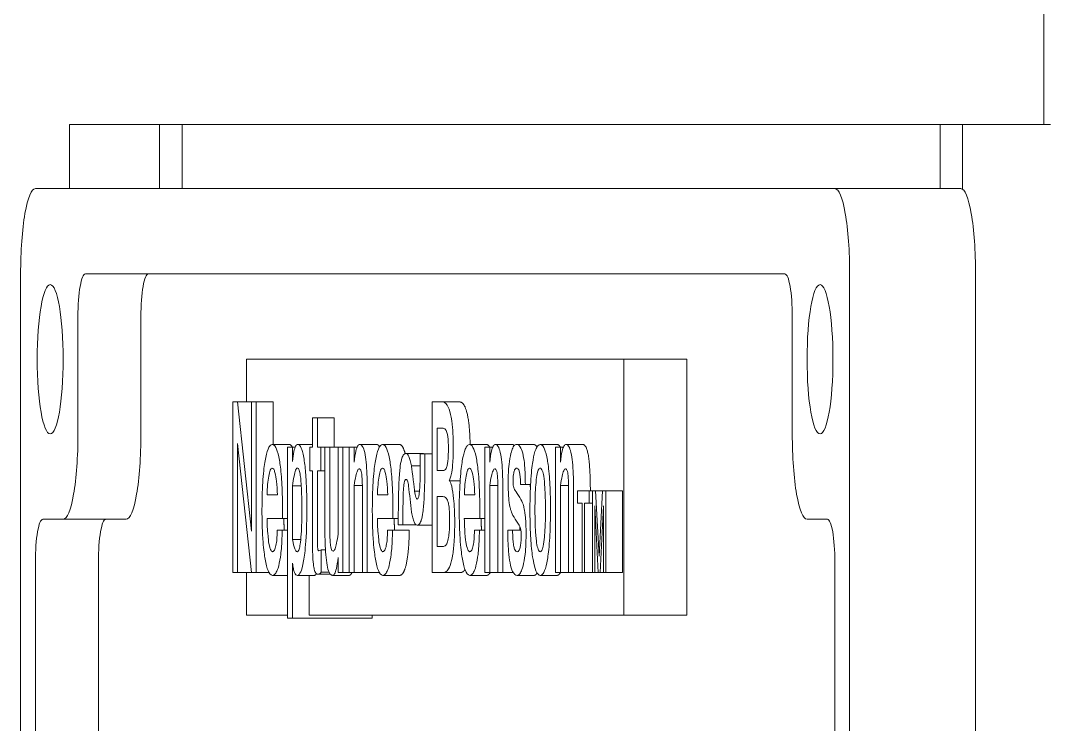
# Model space of a CAD drawing. Header units: inches. Extents: x 14 to 368, y 5 to 236.
# Drawn here: x 173.768 to 176.788, y 104.563 to 106.625 of the extents above; entities that cross this region are included whole.
import ezdxf

# ---------------------------------------------------------------- set-up
doc = ezdxf.new("R2010")
doc.units = ezdxf.units.IN
doc.header["$LTSCALE"] = 11
doc.header["$MEASUREMENT"] = 0
doc.layers.add('Visible (ANSI)', color=7, linetype='Continuous', lineweight=50)

msp = doc.modelspace()

# ---------------------------------------------------------------- linework, layer by layer
at = {"layer": 'Visible (ANSI)', "linetype": 'Continuous', "lineweight": 18}
for p, q in [((176.768587, 106.32051), (176.768587, 108.32051)), ((173.911223, 106.32051), (173.917869, 106.32051)), ((173.911223, 106.32051), (173.911223, 106.13301)), ((174.175451, 106.32051), (173.917869, 106.32051)), ((174.175451, 106.13301), (174.175451, 106.32051)), ((174.175451, 106.32051), (174.241437, 106.32051)), ((174.241437, 106.32051), (174.241437, 106.13301)), ((176.464134, 106.32051), (174.241437, 106.32051)), ((176.464134, 106.13301), (176.464134, 106.32051)), ((176.464134, 106.32051), (176.53012, 106.32051)), ((176.53012, 106.32051), (176.53012, 106.131186)), ((176.787702, 106.32051), (176.53012, 106.32051)), ((173.811332, 106.13301), (176.155583, 106.13301)), ((176.524886, 106.13301), (176.155583, 106.13301)), ((173.76792, 103.445475), (173.76792, 105.88301)), ((173.957848, 105.882975), (176.009067, 105.882975)), ((176.198995, 105.88301), (176.198995, 98.38301)), ((176.568298, 105.88301), (176.568298, 98.38301)), ((173.936142, 105.41426), (173.936142, 105.757975)), ((174.120794, 105.757975), (174.120794, 105.41426)), ((176.030773, 105.757975), (176.030773, 105.41426)), ((174.429954, 105.632975), (175.536961, 105.632975)), ((174.429954, 105.507975), (174.429954, 105.632975)), ((175.536961, 105.632975), (175.536961, 104.882975)), ((175.721613, 105.632975), (175.536961, 105.632975)), ((175.721613, 105.632975), (175.721613, 104.882975)), ((174.390029, 105.507975), (174.390029, 105.007975)), ((174.404089, 105.507975), (174.390029, 105.507975)), ((174.444953, 105.507975), (174.404089, 105.507975)), ((174.444953, 105.128927), (174.404089, 105.507975)), ((174.459101, 105.507975), (174.444953, 105.507975)), ((174.444953, 105.507975), (174.444953, 105.128927)), ((174.508342, 105.507975), (174.459101, 105.507975)), ((174.459101, 105.007975), (174.459101, 105.507975)), ((174.508342, 105.507975), (174.508342, 105.383481)), ((174.975001, 105.507975), (174.975001, 105.007975)), ((175.006373, 105.507975), (174.975001, 105.507975)), ((175.055614, 105.507975), (175.006373, 105.507975)), ((174.638173, 105.461923), (174.623761, 105.461923)), ((174.623761, 105.461923), (174.623761, 105.375384)), ((174.638173, 105.375384), (174.638173, 105.461923)), ((174.687414, 105.461923), (174.638173, 105.461923)), ((174.687414, 105.461923), (174.687414, 105.375384)), ((174.989676, 105.431052), (175.005319, 105.431052)), ((174.989676, 105.307064), (174.989676, 105.431052)), ((174.404089, 105.386518), (174.444953, 105.007975)), ((174.404089, 105.007975), (174.404089, 105.386518)), ((174.555144, 105.383481), (174.505903, 105.383481)), ((174.565272, 105.375384), (174.550948, 105.375384)), ((174.550948, 105.375384), (174.550948, 104.874372)), ((174.565272, 105.33338), (174.565272, 105.375384)), ((174.572968, 105.375384), (174.565272, 105.375384)), ((174.623761, 105.383481), (174.58065, 105.383481)), ((174.623761, 105.375384), (174.61638, 105.375384)), ((174.61638, 105.375384), (174.61638, 105.306558)), ((174.648016, 105.375384), (174.638173, 105.375384)), ((174.648016, 105.306558), (174.648016, 105.375384)), ((174.660281, 105.375384), (174.648016, 105.375384)), ((174.674781, 105.375384), (174.660281, 105.375384)), ((174.660281, 105.375384), (174.660281, 105.138542)), ((174.674781, 105.141072), (174.674781, 105.375384)), ((174.698772, 105.375384), (174.674781, 105.375384)), ((174.713096, 105.375384), (174.698772, 105.375384)), ((174.698772, 105.375384), (174.698772, 105.120323)), ((174.713096, 105.007975), (174.713096, 105.375384)), ((174.731865, 105.375384), (174.713096, 105.375384)), ((174.746189, 105.375384), (174.731865, 105.375384)), ((174.731865, 105.375384), (174.731865, 105.007975)), ((174.746189, 105.331356), (174.746189, 105.375384)), ((174.754685, 105.375384), (174.746189, 105.375384)), ((174.811599, 105.383481), (174.762359, 105.383481)), ((174.878701, 105.383481), (174.829461, 105.383481)), ((175.133612, 105.383481), (175.084372, 105.383481)), ((175.14374, 105.375384), (175.129416, 105.375384)), ((175.129416, 105.375384), (175.129416, 105.007975)), ((175.14374, 105.331356), (175.14374, 105.375384)), ((175.152236, 105.375384), (175.14374, 105.375384)), ((175.20915, 105.383481), (175.15991, 105.383481)), ((175.271331, 105.383481), (175.222091, 105.383481)), ((175.340893, 105.383481), (175.291653, 105.383481)), ((175.351022, 105.375384), (175.336697, 105.375384)), ((175.336697, 105.375384), (175.336697, 105.007975)), ((175.359517, 105.375384), (175.351022, 105.375384)), ((175.351022, 105.331356), (175.351022, 105.375384)), ((175.416432, 105.383481), (175.367191, 105.383481)), ((174.947121, 105.357165), (174.897881, 105.357165)), ((174.953244, 105.356153), (174.940062, 105.356153)), ((174.975001, 105.356153), (174.953244, 105.356153)), ((174.953244, 105.326295), (174.953244, 105.356153)), ((174.61638, 105.306558), (174.623761, 105.306558)), ((174.623761, 105.306558), (174.623761, 105.119311)), ((174.638173, 105.116781), (174.638173, 105.306558)), ((174.638173, 105.306558), (174.648016, 105.306558)), ((174.660281, 105.306558), (174.648016, 105.306558)), ((174.939755, 105.320728), (174.913787, 105.320728)), ((175.006285, 105.307064), (174.989676, 105.307064)), ((175.056738, 105.27672), (175.025063, 105.27672)), ((174.565272, 105.104635), (174.565272, 105.262024)), ((174.591043, 105.262024), (174.565272, 105.262024)), ((174.746189, 105.007975), (174.746189, 105.263542)), ((174.769991, 105.263542), (174.746189, 105.263542)), ((174.77018, 105.242287), (174.77018, 105.007975)), ((174.784592, 105.007975), (174.784592, 105.244817)), ((174.937687, 105.246335), (174.923102, 105.246335)), ((175.14374, 105.007975), (175.14374, 105.263542)), ((175.167542, 105.263542), (175.14374, 105.263542)), ((175.167731, 105.242287), (175.167731, 105.007975)), ((175.182143, 105.007975), (175.182143, 105.244817)), ((175.233866, 105.266072), (175.248015, 105.266072)), ((175.263314, 105.266072), (175.248015, 105.266072)), ((175.374823, 105.263542), (175.351022, 105.263542)), ((175.351022, 105.007975), (175.351022, 105.263542)), ((175.375012, 105.242287), (175.375012, 105.007975)), ((175.389424, 105.007975), (175.389424, 105.244817)), ((175.434782, 105.247975), (175.401331, 105.247975)), ((175.401331, 105.247975), (175.401331, 105.211052)), ((175.444611, 105.247975), (175.434782, 105.247975)), ((175.434782, 105.211052), (175.434782, 105.247975)), ((175.45406, 105.247975), (175.444611, 105.247975)), ((175.444611, 105.247975), (175.444611, 105.007975)), ((175.47456, 105.247975), (175.45406, 105.247975)), ((175.464226, 105.056072), (175.45406, 105.247975)), ((175.47456, 105.247975), (175.464226, 105.056072)), ((175.483967, 105.247975), (175.47456, 105.247975)), ((175.533207, 105.247975), (175.483967, 105.247975)), ((175.483967, 105.007975), (175.483967, 105.247975)), ((175.533207, 105.247975), (175.533207, 105.007975)), ((174.521106, 105.235708), (174.4907, 105.235708)), ((174.844664, 105.235708), (174.814258, 105.235708)), ((174.989676, 105.230647), (175.006373, 105.230647)), ((174.989676, 105.084898), (174.989676, 105.230647)), ((175.099575, 105.235708), (175.069169, 105.235708)), ((175.401331, 105.211052), (175.414492, 105.211052)), ((175.414492, 105.211052), (175.414492, 105.007975)), ((175.421537, 105.211052), (175.434782, 105.211052)), ((175.421537, 105.007975), (175.421537, 105.211052)), ((175.444611, 105.211052), (175.434782, 105.211052)), ((174.536046, 105.166376), (174.536046, 105.191174)), ((174.859603, 105.166376), (174.859603, 105.191174)), ((175.114514, 105.166376), (175.114514, 105.191174)), ((175.45136, 105.203765), (175.461231, 105.007975)), ((175.45136, 105.007975), (175.45136, 105.203765)), ((175.467263, 105.007975), (175.477175, 105.203765)), ((175.477175, 105.203765), (175.477175, 105.007975)), ((173.833045, 105.16426), (173.89273, 105.16426)), ((174.077381, 105.16426), (173.89273, 105.16426)), ((174.490524, 105.166376), (174.536046, 105.166376)), ((174.550948, 105.166376), (174.536046, 105.166376)), ((174.814082, 105.166376), (174.859603, 105.166376)), ((174.875559, 105.166376), (174.859603, 105.166376)), ((174.875559, 105.178522), (174.875559, 105.148157)), ((175.068993, 105.166376), (175.114514, 105.166376)), ((175.129416, 105.166376), (175.114514, 105.166376)), ((176.074185, 105.16426), (176.133871, 105.16426)), ((174.534903, 105.132469), (174.520227, 105.132469)), ((174.550948, 105.132469), (174.534903, 105.132469)), ((174.858461, 105.132469), (174.843785, 105.132469)), ((174.907701, 105.132469), (174.858461, 105.132469)), ((174.875559, 105.148157), (174.888829, 105.148157)), ((174.927771, 105.148157), (174.888829, 105.148157)), ((174.975001, 105.147145), (174.930923, 105.147145)), ((175.113372, 105.132469), (175.098696, 105.132469)), ((175.129416, 105.132469), (175.113372, 105.132469)), ((175.210666, 105.132469), (175.196342, 105.132469)), ((175.234838, 105.132469), (175.210666, 105.132469)), ((175.231384, 105.1434), (175.231384, 105.132469)), ((174.589484, 105.104635), (174.565272, 105.104635)), ((174.649334, 105.009493), (174.649334, 105.074777)), ((174.661837, 105.074777), (174.649334, 105.074777)), ((175.007955, 105.084898), (174.989676, 105.084898)), ((173.811339, 103.445475), (173.811339, 105.03926)), ((173.99599, 105.03926), (173.99599, 103.445475)), ((174.565272, 104.874372), (174.565272, 105.035809)), ((174.698772, 105.052003), (174.698772, 105.007975)), ((176.155577, 105.03926), (176.155577, 99.22676)), ((174.390029, 105.007975), (174.404089, 105.007975)), ((174.444953, 105.007975), (174.404089, 105.007975)), ((174.429954, 104.882975), (174.429954, 105.007975)), ((174.444953, 105.007975), (174.459101, 105.007975)), ((174.496704, 105.007975), (174.459101, 105.007975)), ((174.550948, 104.999878), (174.506958, 104.999878)), ((174.629188, 104.999878), (174.579947, 104.999878)), ((174.614512, 104.999878), (174.614512, 104.882975)), ((174.676358, 105.002914), (174.639843, 105.002914)), ((174.672299, 105.009493), (174.649334, 105.009493)), ((174.731667, 104.999878), (174.682427, 104.999878)), ((174.698772, 105.007975), (174.713096, 105.007975)), ((174.731865, 105.007975), (174.713096, 105.007975)), ((174.731865, 105.007975), (174.746189, 105.007975)), ((174.77018, 105.007975), (174.746189, 105.007975)), ((174.77018, 105.007975), (174.784592, 105.007975)), ((174.820261, 105.007975), (174.784592, 105.007975)), ((174.879756, 104.999878), (174.830515, 104.999878)), ((174.975001, 105.007975), (175.007955, 105.007975)), ((175.057195, 105.007975), (175.007955, 105.007975)), ((175.134667, 104.999878), (175.085427, 104.999878)), ((175.129416, 105.007975), (175.14374, 105.007975)), ((175.167731, 105.007975), (175.14374, 105.007975)), ((175.167731, 105.007975), (175.182143, 105.007975)), ((175.212556, 105.007975), (175.182143, 105.007975)), ((175.273264, 104.999878), (175.224024, 104.999878)), ((175.340893, 104.999878), (175.291653, 104.999878)), ((175.336697, 105.007975), (175.351022, 105.007975)), ((175.375012, 105.007975), (175.351022, 105.007975)), ((175.375012, 105.007975), (175.389424, 105.007975)), ((175.414492, 105.007975), (175.389424, 105.007975)), ((175.414492, 105.007975), (175.421537, 105.007975)), ((175.444611, 105.007975), (175.421537, 105.007975)), ((175.444611, 105.007975), (175.45136, 105.007975)), ((175.461231, 105.007975), (175.45136, 105.007975)), ((175.461231, 105.007975), (175.467263, 105.007975)), ((175.477175, 105.007975), (175.467263, 105.007975)), ((175.477175, 105.007975), (175.483967, 105.007975)), ((175.533207, 105.007975), (175.483967, 105.007975)), ((174.550948, 104.882975), (174.429954, 104.882975)), ((175.536961, 104.882975), (174.614512, 104.882975)), ((174.799164, 104.882975), (174.799164, 104.874372)), ((175.721613, 104.882975), (175.536961, 104.882975)), ((174.550948, 104.874372), (174.565272, 104.874372)), ((174.799164, 104.874372), (174.565272, 104.874372))]:
    msp.add_line(p, q, dxfattribs=at)
for centre, major_axis, start_param, end_param in [((173.811332, 105.88301), (0, 0.25), 0, 1.57079633), ((176.155583, 105.88301), (0, 0.25), 4.71238898, 6.28318531), ((176.524886, 105.88301), (0, 0.25), 4.71238898, 6.28318531), ((173.957848, 105.757975), (0, 0.125), 0, 1.57079633), ((174.1425, 105.757975), (0, 0.125), 0, 1.57079633), ((176.009067, 105.757975), (0, 0.125), 4.71238898, 6.28318531), ((173.89273, 105.41426), (0, -0.25), 0, 1.57079633), ((174.077381, 105.41426), (0, -0.25), 0, 1.57079633), ((176.074185, 105.41426), (0, -0.25), 4.71238898, 6.28318531), ((173.833045, 105.03926), (0, 0.125), 0, 1.57079633), ((174.017696, 105.03926), (0, 0.125), 0, 1.57079633), ((176.133871, 105.03926), (0, 0.125), 4.71238898, 6.28318531)]:
    msp.add_ellipse(centre, major_axis=major_axis, ratio=0.17364818, start_param=start_param, end_param=end_param, dxfattribs=at)
for centre in [(173.854745, 105.63301), (176.112171, 105.63301)]:
    msp.add_ellipse(centre, major_axis=(0, 0.21875), ratio=0.17364818, dxfattribs=at)
for points, degree, knots in [([(175.036867, 105.375384), (175.036867, 105.384057), (175.03673, 105.392681), (175.036141, 105.409359), (175.035706, 105.417273), (175.034284, 105.435697), (175.032869, 105.449728), (175.028234, 105.474945), (175.025438, 105.485247), (175.018263, 105.501214), (175.013221, 105.507975), (175.006373, 105.507975)], 3, [-1.37022204, -1.37022204, -1.37022204, -1.37022204, -1.13367687, -1.13367687, -0.90603204, -0.90603204, -0.58386018, -0.58386018, -0.30050429, -0.30050429, 0, 0, 0, 0]), ([(175.055614, 105.507975), (175.06238, 105.507975), (175.073541, 105.490263), (175.081626, 105.45585), (175.085805, 105.409128), (175.086067, 105.383481)], 2, [0, 0, 0, 1, 2, 3, 3.86507372, 3.86507372, 3.86507372]), ([(175.005319, 105.431052), (175.007945, 105.431052), (175.010894, 105.430188), (175.014751, 105.425616), (175.016491, 105.423002), (175.019127, 105.414837), (175.019875, 105.411028), (175.021142, 105.402789), (175.02153, 105.398034), (175.022223, 105.386248), (175.022367, 105.377798), (175.022367, 105.369817)], 3, [-0.217883978, -0.217883978, -0.217883978, -0.217883978, -0.151492323, -0.151492323, -0.118749394, -0.118749394, -0.094641913, -0.094641913, -0.060812242, -0.060812242, 0, 0, 0, 0]), ([(174.505903, 105.383481), (174.503732, 105.383481), (174.501572, 105.382369), (174.497128, 105.377299), (174.495171, 105.373497), (174.490168, 105.361097), (174.487215, 105.349784), (174.482628, 105.323114), (174.480316, 105.30587), (174.476988, 105.258645), (174.475761, 105.230313), (174.475761, 105.19168)], 3, [-1.49193162, -1.49193162, -1.49193162, -1.49193162, -1.29030138, -1.29030138, -1.0712515, -1.0712515, -0.64119148, -0.64119148, -0.29439022, -0.29439022, 0, 0, 0, 0]), ([(174.536046, 105.191174), (174.536046, 105.208649), (174.535796, 105.226179), (174.53451, 105.263727), (174.533509, 105.278616), (174.531017, 105.310366), (174.528929, 105.326058), (174.524483, 105.351696), (174.521623, 105.362444), (174.515587, 105.376734), (174.511536, 105.383481), (174.505903, 105.383481)], 3, [-0.953742878, -0.953742878, -0.953742878, -0.953742878, -0.864238922, -0.864238922, -0.757751945, -0.757751945, -0.52950742, -0.52950742, -0.247180323, -0.247180323, 0, 0, 0, 0]), ([(174.58065, 105.383481), (174.578482, 105.383481), (174.576303, 105.38197), (174.572407, 105.374677), (174.570734, 105.369518), (174.567584, 105.354378), (174.566283, 105.344464), (174.565272, 105.33338)], 3, [-0.275184465, -0.275184465, -0.275184465, -0.275184465, -0.180024512, -0.180024512, -0.095399098, -0.095399098, 0, 0, 0, 0]), ([(174.607366, 105.194716), (174.607366, 105.213799), (174.607087, 105.232892), (174.605984, 105.264932), (174.605202, 105.282729), (174.602319, 105.31746), (174.600527, 105.332403), (174.595621, 105.359429), (174.592906, 105.367694), (174.587628, 105.380249), (174.584172, 105.383481), (174.58065, 105.383481)], 3, [-0.558955892, -0.558955892, -0.558955892, -0.558955892, -0.427301963, -0.427301963, -0.333627639, -0.333627639, -0.250557772, -0.250557772, -0.154511048, -0.154511048, 0, 0, 0, 0]), ([(174.762359, 105.383481), (174.760269, 105.383481), (174.758187, 105.38202), (174.75433, 105.375199), (174.752617, 105.370245), (174.749062, 105.354817), (174.747466, 105.343773), (174.746189, 105.331356)], 3, [-0.286997863, -0.286997863, -0.286997863, -0.286997863, -0.195305384, -0.195305384, -0.109970073, -0.109970073, 0, 0, 0, 0]), ([(174.784592, 105.244817), (174.784592, 105.259138), (174.784414, 105.273752), (174.783559, 105.299885), (174.78295, 105.311791), (174.7811, 105.334295), (174.779866, 105.344554), (174.776585, 105.36248), (174.774614, 105.369277), (174.769259, 105.381051), (174.765758, 105.383481), (174.762359, 105.383481)], 3, [-0.549838036, -0.549838036, -0.549838036, -0.549838036, -0.440760651, -0.440760651, -0.347374274, -0.347374274, -0.251258835, -0.251258835, -0.149149172, -0.149149172, 0, 0, 0, 0]), ([(174.829461, 105.383481), (174.827289, 105.383481), (174.82513, 105.382369), (174.820685, 105.377299), (174.818728, 105.373497), (174.813726, 105.361097), (174.810772, 105.349784), (174.806186, 105.323114), (174.803874, 105.30587), (174.800546, 105.258645), (174.799318, 105.230313), (174.799318, 105.19168)], 3, [-1.49193162, -1.49193162, -1.49193162, -1.49193162, -1.29030138, -1.29030138, -1.0712515, -1.0712515, -0.64119148, -0.64119148, -0.29439022, -0.29439022, 0, 0, 0, 0]), ([(174.859603, 105.191174), (174.859603, 105.208649), (174.859354, 105.226179), (174.858067, 105.263727), (174.857066, 105.278616), (174.854575, 105.310366), (174.852487, 105.326058), (174.84804, 105.351696), (174.84518, 105.362444), (174.839144, 105.376734), (174.835094, 105.383481), (174.829461, 105.383481)], 3, [-0.953742878, -0.953742878, -0.953742878, -0.953742878, -0.864238922, -0.864238922, -0.757751945, -0.757751945, -0.52950742, -0.52950742, -0.247180323, -0.247180323, 0, 0, 0, 0]), ([(174.878701, 105.383481), (174.885468, 105.383481), (174.893506, 105.364675), (174.895613, 105.356789)], 2, [0, 0, 0, 1, 1.42925795, 1.42925795, 1.42925795]), ([(175.022367, 105.369817), (175.022367, 105.363724), (175.022278, 105.357537), (175.021849, 105.346393), (175.021543, 105.341362), (175.020598, 105.331567), (175.019952, 105.327148), (175.018484, 105.320447), (175.01742, 105.316614), (175.012915, 105.308581), (175.009557, 105.307064), (175.006285, 105.307064)], 3, [-0.570946972, -0.570946972, -0.570946972, -0.570946972, -0.453612383, -0.453612383, -0.351244571, -0.351244571, -0.237936486, -0.237936486, -0.143553355, -0.143553355, 0, 0, 0, 0]), ([(175.024828, 105.2767), (175.026282, 105.279573), (175.027698, 105.28319), (175.03022, 105.291911), (175.031329, 105.296815), (175.03372, 105.310845), (175.034785, 105.320397), (175.036501, 105.345151), (175.036867, 105.36031), (175.036867, 105.375384)], 3, [-0.332004447, -0.332004447, -0.332004447, -0.332004447, -0.264558277, -0.264558277, -0.202993513, -0.202993513, -0.114860808, -0.114860808, 0, 0, 0, 0]), ([(175.084372, 105.383481), (175.0822, 105.383481), (175.080041, 105.382369), (175.075597, 105.377299), (175.073639, 105.373497), (175.068637, 105.361097), (175.065683, 105.349784), (175.061097, 105.323114), (175.058785, 105.30587), (175.055457, 105.258645), (175.05423, 105.230313), (175.05423, 105.19168)], 3, [-1.49193162, -1.49193162, -1.49193162, -1.49193162, -1.29030138, -1.29030138, -1.0712515, -1.0712515, -0.64119148, -0.64119148, -0.29439022, -0.29439022, 0, 0, 0, 0]), ([(175.114514, 105.191174), (175.114514, 105.208649), (175.114265, 105.226179), (175.112978, 105.263727), (175.111978, 105.278616), (175.109486, 105.310366), (175.107398, 105.326058), (175.102951, 105.351696), (175.100091, 105.362444), (175.094056, 105.376734), (175.090005, 105.383481), (175.084372, 105.383481)], 3, [-0.953742878, -0.953742878, -0.953742878, -0.953742878, -0.864238922, -0.864238922, -0.757751945, -0.757751945, -0.52950742, -0.52950742, -0.247180323, -0.247180323, 0, 0, 0, 0]), ([(175.15991, 105.383481), (175.157821, 105.383481), (175.155738, 105.38202), (175.151881, 105.375199), (175.150168, 105.370245), (175.146613, 105.354817), (175.145017, 105.343773), (175.14374, 105.331356)], 3, [-0.286997863, -0.286997863, -0.286997863, -0.286997863, -0.195305384, -0.195305384, -0.109970073, -0.109970073, 0, 0, 0, 0]), ([(175.182143, 105.244817), (175.182143, 105.259138), (175.181966, 105.273752), (175.181111, 105.299885), (175.180501, 105.311791), (175.178651, 105.334295), (175.177417, 105.344554), (175.174136, 105.36248), (175.172166, 105.369277), (175.16681, 105.381051), (175.163309, 105.383481), (175.15991, 105.383481)], 3, [-0.549838036, -0.549838036, -0.549838036, -0.549838036, -0.440760651, -0.440760651, -0.347374274, -0.347374274, -0.251258835, -0.251258835, -0.149149172, -0.149149172, 0, 0, 0, 0]), ([(175.222091, 105.383481), (175.219617, 105.383481), (175.217144, 105.382148), (175.211972, 105.375465), (175.209846, 105.370317), (175.206731, 105.361403), (175.20453, 105.353848), (175.200785, 105.331259), (175.199744, 105.320353), (175.198234, 105.299468), (175.197836, 105.286507), (175.197836, 105.273157)], 3, [-0.380184833, -0.380184833, -0.380184833, -0.380184833, -0.319898495, -0.319898495, -0.251008997, -0.251008997, -0.172372504, -0.172372504, -0.101722902, -0.101722902, 0, 0, 0, 0]), ([(175.248015, 105.266072), (175.24797, 105.276099), (175.247786, 105.286171), (175.247065, 105.304788), (175.246566, 105.313362), (175.244897, 105.332807), (175.243589, 105.34266), (175.239951, 105.360919), (175.237613, 105.367938), (175.231028, 105.380931), (175.226413, 105.383481), (175.222091, 105.383481)], 3, [-0.545887419, -0.545887419, -0.545887419, -0.545887419, -0.469637173, -0.469637173, -0.400904814, -0.400904814, -0.30477701, -0.30477701, -0.189676686, -0.189676686, 0, 0, 0, 0]), ([(175.291653, 105.383481), (175.289345, 105.383481), (175.287043, 105.382355), (175.282244, 105.377006), (175.280175, 105.372908), (175.275516, 105.361349), (175.272822, 105.350946), (175.268464, 105.325437), (175.266147, 105.307908), (175.262833, 105.261157), (175.261511, 105.232447), (175.261511, 105.19168)], 3, [-1.56801299, -1.56801299, -1.56801299, -1.56801299, -1.35973826, -1.35973826, -1.12707481, -1.12707481, -0.69333235, -0.69333235, -0.31064426, -0.31064426, 0, 0, 0, 0]), ([(175.321795, 105.19168), (175.321795, 105.209118), (175.321547, 105.226624), (175.320268, 105.263795), (175.31928, 105.278541), (175.316552, 105.313112), (175.314275, 105.328386), (175.310232, 105.351696), (175.307372, 105.362444), (175.301337, 105.376734), (175.297286, 105.383481), (175.291653, 105.383481)], 3, [-0.854658685, -0.854658685, -0.854658685, -0.854658685, -0.788718433, -0.788718433, -0.711388555, -0.711388555, -0.52950742, -0.52950742, -0.247180323, -0.247180323, 0, 0, 0, 0]), ([(175.367191, 105.383481), (175.365102, 105.383481), (175.363019, 105.38202), (175.359162, 105.375199), (175.357449, 105.370245), (175.353894, 105.354817), (175.352299, 105.343773), (175.351022, 105.331356)], 3, [-0.286997863, -0.286997863, -0.286997863, -0.286997863, -0.195305384, -0.195305384, -0.109970073, -0.109970073, 0, 0, 0, 0]), ([(175.389424, 105.244817), (175.389424, 105.259138), (175.389247, 105.273752), (175.388392, 105.299885), (175.387782, 105.311791), (175.385932, 105.334295), (175.384698, 105.344554), (175.381417, 105.36248), (175.379447, 105.369277), (175.374091, 105.381051), (175.37059, 105.383481), (175.367191, 105.383481)], 3, [-0.549838036, -0.549838036, -0.549838036, -0.549838036, -0.440760651, -0.440760651, -0.347374274, -0.347374274, -0.251258835, -0.251258835, -0.149149172, -0.149149172, 0, 0, 0, 0]), ([(174.897881, 105.357165), (174.895687, 105.357165), (174.89346, 105.356165), (174.889549, 105.351529), (174.887668, 105.348312), (174.884159, 105.337372), (174.882667, 105.330116), (174.88021, 105.312566), (174.87879, 105.299297), (174.876692, 105.261735), (174.875559, 105.231791), (174.875559, 105.178522)], 3, [-2.38343253, -2.38343253, -2.38343253, -2.38343253, -1.8060438, -1.8060438, -1.33277788, -1.33277788, -0.86133468, -0.86133468, -0.40590851, -0.40590851, 0, 0, 0, 0]), ([(174.913787, 105.320728), (174.911662, 105.332474), (174.909251, 105.341787), (174.903753, 105.354383), (174.900853, 105.357165), (174.897881, 105.357165)], 3, [-0.259669604, -0.259669604, -0.259669604, -0.259669604, -0.130428825, -0.130428825, 0, 0, 0, 0]), ([(174.940062, 105.356153), (174.939657, 105.30776), (174.939493, 105.293253), (174.939305, 105.279037), (174.939122, 105.270057), (174.938832, 105.264048)], 3, [-0.0733444233, -0.0733444233, -0.0733444233, -0.0733444233, -0.047519074, -0.047519074, 0, 0, 0, 0]), ([(174.4907, 105.235708), (174.491019, 105.246274), (174.49157, 105.256495), (174.493228, 105.275167), (174.494275, 105.283279), (174.496958, 105.298153), (174.498464, 105.303858), (174.501953, 105.312205), (174.503901, 105.314149), (174.505903, 105.314149)], 3, [-0.311667492, -0.311667492, -0.311667492, -0.311667492, -0.237050543, -0.237050543, -0.16576507, -0.16576507, -0.087852602, -0.087852602, 0, 0, 0, 0]), ([(174.505903, 105.314149), (174.507329, 105.314149), (174.508741, 105.313171), (174.511423, 105.308794), (174.512649, 105.305583), (174.515903, 105.2933), (174.517367, 105.282903), (174.519659, 105.263584), (174.520585, 105.250082), (174.521106, 105.235708)], 3, [-0.251457438, -0.251457438, -0.251457438, -0.251457438, -0.21404187, -0.21404187, -0.178283825, -0.178283825, -0.111899249, -0.111899249, 0, 0, 0, 0]), ([(174.565272, 105.262024), (174.56656, 105.272347), (174.568032, 105.282261), (174.571123, 105.297746), (174.572702, 105.3038), (174.576151, 105.312065), (174.577925, 105.314149), (174.579772, 105.314149)], 3, [-0.260849088, -0.260849088, -0.260849088, -0.260849088, -0.163914804, -0.163914804, -0.081029131, -0.081029131, 0, 0, 0, 0]), ([(174.579772, 105.314149), (174.580668, 105.314149), (174.58156, 105.31365), (174.583263, 105.311451), (174.584059, 105.309838), (174.586107, 105.303888), (174.587208, 105.298666), (174.589744, 105.281668), (174.590589, 105.269807), (174.592208, 105.24203), (174.592602, 105.218351), (174.592602, 105.194716)], 3, [-0.343912155, -0.343912155, -0.343912155, -0.343912155, -0.317867105, -0.317867105, -0.293187958, -0.293187958, -0.251194999, -0.251194999, -0.180100274, -0.180100274, 0, 0, 0, 0]), ([(174.746189, 105.263542), (174.747645, 105.273238), (174.749265, 105.28258), (174.752506, 105.297004), (174.754124, 105.302712), (174.757444, 105.310158), (174.759083, 105.312125), (174.760777, 105.312125)], 3, [-0.254147783, -0.254147783, -0.254147783, -0.254147783, -0.156374809, -0.156374809, -0.074354364, -0.074354364, 0, 0, 0, 0]), ([(174.760777, 105.312125), (174.761851, 105.312125), (174.762957, 105.311619), (174.764904, 105.309053), (174.76578, 105.307196), (174.767313, 105.301633), (174.767819, 105.298581), (174.768777, 105.291234), (174.769184, 105.285464), (174.770003, 105.268725), (174.77018, 105.255396), (174.77018, 105.242287)], 3, [-0.243715019, -0.243715019, -0.243715019, -0.243715019, -0.209104446, -0.209104446, -0.179401679, -0.179401679, -0.150757457, -0.150757457, -0.099891353, -0.099891353, 0, 0, 0, 0]), ([(174.814258, 105.235708), (174.814577, 105.246274), (174.815127, 105.256495), (174.816785, 105.275167), (174.817832, 105.283279), (174.820515, 105.298153), (174.822022, 105.303858), (174.82551, 105.312205), (174.827459, 105.314149), (174.829461, 105.314149)], 3, [-0.311667492, -0.311667492, -0.311667492, -0.311667492, -0.237050543, -0.237050543, -0.16576507, -0.16576507, -0.087852602, -0.087852602, 0, 0, 0, 0]), ([(174.829461, 105.314149), (174.830886, 105.314149), (174.832298, 105.313171), (174.83498, 105.308794), (174.836206, 105.305583), (174.839461, 105.2933), (174.840924, 105.282903), (174.843216, 105.263584), (174.844142, 105.250082), (174.844664, 105.235708)], 3, [-0.251457438, -0.251457438, -0.251457438, -0.251457438, -0.21404187, -0.21404187, -0.178283825, -0.178283825, -0.111899249, -0.111899249, 0, 0, 0, 0]), ([(174.923102, 105.246335), (174.922527, 105.251333), (174.916235, 105.30603), (174.914117, 105.319212), (174.913985, 105.319972), (174.91385, 105.320537), (174.913817, 105.320658), (174.913787, 105.320728)], 3, [-0.0812338479, -0.0812338479, -0.0812338479, -0.0812338479, -0.0063211266, -0.0063211266, -0.0014322504, -0.0014322504, 0, 0, 0, 0]), ([(174.930923, 105.147145), (174.933132, 105.147145), (174.93538, 105.14816), (174.940358, 105.154173), (174.942116, 105.159176), (174.944749, 105.167517), (174.946286, 105.175118), (174.949282, 105.196814), (174.950448, 105.211518), (174.952794, 105.255896), (174.953244, 105.291408), (174.953244, 105.326295)], 3, [-0.589636819, -0.589636819, -0.589636819, -0.589636819, -0.553532833, -0.553532833, -0.506526146, -0.506526146, -0.40328783, -0.40328783, -0.265842047, -0.265842047, 0, 0, 0, 0]), ([(175.069169, 105.235708), (175.069488, 105.246274), (175.070038, 105.256495), (175.071697, 105.275167), (175.072743, 105.283279), (175.075426, 105.298153), (175.076933, 105.303858), (175.080422, 105.312205), (175.08237, 105.314149), (175.084372, 105.314149)], 3, [-0.311667492, -0.311667492, -0.311667492, -0.311667492, -0.237050543, -0.237050543, -0.16576507, -0.16576507, -0.087852602, -0.087852602, 0, 0, 0, 0]), ([(175.084372, 105.314149), (175.085797, 105.314149), (175.08721, 105.313171), (175.089892, 105.308794), (175.091117, 105.305583), (175.094372, 105.2933), (175.095835, 105.282903), (175.098128, 105.263584), (175.099053, 105.250082), (175.099575, 105.235708)], 3, [-0.251457438, -0.251457438, -0.251457438, -0.251457438, -0.21404187, -0.21404187, -0.178283825, -0.178283825, -0.111899249, -0.111899249, 0, 0, 0, 0]), ([(175.14374, 105.263542), (175.145196, 105.273238), (175.146817, 105.28258), (175.150057, 105.297004), (175.151675, 105.302712), (175.154996, 105.310158), (175.156634, 105.312125), (175.158328, 105.312125)], 3, [-0.254147783, -0.254147783, -0.254147783, -0.254147783, -0.156374809, -0.156374809, -0.074354364, -0.074354364, 0, 0, 0, 0]), ([(175.158328, 105.312125), (175.159402, 105.312125), (175.160508, 105.311619), (175.162455, 105.309053), (175.163331, 105.307196), (175.164865, 105.301633), (175.16537, 105.298581), (175.166329, 105.291234), (175.166735, 105.285464), (175.167554, 105.268725), (175.167731, 105.255396), (175.167731, 105.242287)], 3, [-0.243715019, -0.243715019, -0.243715019, -0.243715019, -0.209104446, -0.209104446, -0.179401679, -0.179401679, -0.150757457, -0.150757457, -0.099891353, -0.099891353, 0, 0, 0, 0]), ([(175.21216, 105.278218), (175.21216, 105.280379), (175.212197, 105.282525), (175.212354, 105.286664), (175.212471, 105.288614), (175.212922, 105.293983), (175.213341, 105.296983), (175.214624, 105.303542), (175.215605, 105.306522), (175.218546, 105.312848), (175.220791, 105.314149), (175.222882, 105.314149)], 3, [-0.199332402, -0.199332402, -0.199332402, -0.199332402, -0.182867861, -0.182867861, -0.167049192, -0.167049192, -0.137423155, -0.137423155, -0.091748754, -0.091748754, 0, 0, 0, 0]), ([(175.222882, 105.314149), (175.224985, 105.314149), (175.227051, 105.312697), (175.229734, 105.306558), (175.230586, 105.303721), (175.232033, 105.296237), (175.232589, 105.291878), (175.233535, 105.280398), (175.233788, 105.273246), (175.233866, 105.266072)], 3, [-0.223385569, -0.223385569, -0.223385569, -0.223385569, -0.140059831, -0.140059831, -0.096765916, -0.096765916, -0.05477189, -0.05477189, 0, 0, 0, 0]), ([(175.276274, 105.19168), (175.276274, 105.205163), (175.276428, 105.219142), (175.27729, 105.246128), (175.277927, 105.256308), (175.279583, 105.277463), (175.280768, 105.286017), (175.283296, 105.3006), (175.284771, 105.305256), (175.287769, 105.312348), (175.289692, 105.314149), (175.291653, 105.314149)], 3, [-0.22807944, -0.22807944, -0.22807944, -0.22807944, -0.205294754, -0.205294754, -0.181748055, -0.181748055, -0.142221383, -0.142221383, -0.086038211, -0.086038211, 0, 0, 0, 0]), ([(175.291653, 105.314149), (175.292734, 105.314149), (175.293808, 105.313573), (175.296192, 105.310723), (175.297175, 105.308458), (175.299333, 105.302813), (175.300649, 105.297203), (175.30329, 105.280764), (175.304378, 105.269423), (175.306433, 105.238645), (175.307032, 105.217427), (175.307032, 105.19168)], 3, [-0.485256347, -0.485256347, -0.485256347, -0.485256347, -0.453784115, -0.453784115, -0.414355835, -0.414355835, -0.320828378, -0.320828378, -0.196193606, -0.196193606, 0, 0, 0, 0]), ([(175.351022, 105.263542), (175.352477, 105.273238), (175.354098, 105.28258), (175.357338, 105.297004), (175.358956, 105.302712), (175.362277, 105.310158), (175.363915, 105.312125), (175.365609, 105.312125)], 3, [-0.254147783, -0.254147783, -0.254147783, -0.254147783, -0.156374809, -0.156374809, -0.074354364, -0.074354364, 0, 0, 0, 0]), ([(175.365609, 105.312125), (175.366683, 105.312125), (175.36779, 105.311619), (175.369736, 105.309053), (175.370612, 105.307196), (175.372146, 105.301633), (175.372651, 105.298581), (175.37361, 105.291234), (175.374016, 105.285464), (175.374836, 105.268725), (175.375012, 105.255396), (175.375012, 105.242287)], 3, [-0.243715019, -0.243715019, -0.243715019, -0.243715019, -0.209104446, -0.209104446, -0.179401679, -0.179401679, -0.150757457, -0.150757457, -0.099891353, -0.099891353, 0, 0, 0, 0]), ([(174.889884, 105.240263), (174.890127, 105.245949), (174.890463, 105.251614), (174.89133, 105.261348), (174.891831, 105.26554), (174.893116, 105.272919), (174.893877, 105.275824), (174.895793, 105.280293), (174.896922, 105.281254), (174.898056, 105.281254)], 3, [-0.174010342, -0.174010342, -0.174010342, -0.174010342, -0.129365784, -0.129365784, -0.090658973, -0.090658973, -0.049771795, -0.049771795, 0, 0, 0, 0]), ([(174.898056, 105.281254), (174.898741, 105.281254), (174.899418, 105.280858), (174.900765, 105.279239), (174.90142, 105.278025), (174.903441, 105.273), (174.904683, 105.267932), (174.90579, 105.262024)], 3, [-0.126574619, -0.126574619, -0.126574619, -0.126574619, -0.096544816, -0.096544816, -0.066224916, -0.066224916, 0, 0, 0, 0]), ([(175.04091, 105.157773), (175.04091, 105.169544), (175.040655, 105.181134), (175.03964, 105.204231), (175.038906, 105.214866), (175.036576, 105.236942), (175.034724, 105.249611), (175.030153, 105.268849), (175.028819, 105.27213), (175.026969, 105.275788), (175.02591, 105.276883), (175.024828, 105.2767)], 3, [-0.236404936, -0.236404936, -0.236404936, -0.236404936, -0.1893821, -0.1893821, -0.141231453, -0.141231453, -0.08584592, -0.08584592, -0.047520192, -0.047520192, 0, 0, 0, 0]), ([(175.197836, 105.273157), (175.197836, 105.263335), (175.197978, 105.253252), (175.198647, 105.236556), (175.199111, 105.228572), (175.20114, 105.208862), (175.202601, 105.201882), (175.204949, 105.1918), (175.207536, 105.180557), (175.218576, 105.164352)], 3, [-1.28758631, -1.28758631, -1.28758631, -1.28758631, -1.00763885, -1.00763885, -0.79953504, -0.79953504, -0.49991727, -0.49991727, 0, 0, 0, 0]), ([(175.228066, 105.233684), (175.22195, 105.242137), (175.218728, 105.247385), (175.214939, 105.255002), (175.214036, 105.257477), (175.213149, 105.260909), (175.212875, 105.262139), (175.212572, 105.26421), (175.212482, 105.264982), (175.212156, 105.269685), (175.21216, 105.274054), (175.21216, 105.278218)], 3, [-0.131420243, -0.131420243, -0.131420243, -0.131420243, -0.085737183, -0.085737183, -0.052375851, -0.052375851, -0.038599816, -0.038599816, -0.031728135, -0.031728135, 0, 0, 0, 0]), ([(174.888829, 105.148157), (174.888918, 105.167028), (174.88906, 105.190735), (174.889432, 105.222236), (174.889625, 105.233739), (174.889884, 105.240263)], 3, [-0.129093531, -0.129093531, -0.129093531, -0.129093531, -0.050994454, -0.050994454, 0, 0, 0, 0]), ([(174.90579, 105.262024), (174.907099, 105.248997), (174.908472, 105.236175), (174.911372, 105.210526), (174.912906, 105.197704), (174.91449, 105.185101)], 3, [-0.23324276, -0.23324276, -0.23324276, -0.23324276, -0.118545851, -0.118545851, 0, 0, 0, 0]), ([(174.930659, 105.223562), (174.929986, 105.223562), (174.929324, 105.224036), (174.928001, 105.225961), (174.927361, 105.227411), (174.925358, 105.233447), (174.924144, 105.239584), (174.923102, 105.246335)], 3, [-0.128632551, -0.128632551, -0.128632551, -0.128632551, -0.099126524, -0.099126524, -0.068837122, -0.068837122, 0, 0, 0, 0]), ([(174.938832, 105.264048), (174.938595, 105.258451), (174.938268, 105.252858), (174.937423, 105.243308), (174.936936, 105.239204), (174.935667, 105.231957), (174.93489, 105.229055), (174.932963, 105.224549), (174.931815, 105.223562), (174.930659, 105.223562)], 3, [-0.172747525, -0.172747525, -0.172747525, -0.172747525, -0.128926767, -0.128926767, -0.091254657, -0.091254657, -0.050695576, -0.050695576, 0, 0, 0, 0]), ([(175.261647, 105.266072), (175.261656, 105.265943), (175.2619, 105.262422), (175.262946, 105.258822)], 2, [0.967342139, 0.967342139, 0.967342139, 1, 1.895114341, 1.895114341, 1.895114341]), ([(175.006373, 105.230647), (175.009453, 105.230647), (175.013029, 105.229661), (175.016974, 105.224727), (175.01914, 105.221879), (175.021692, 105.213875), (175.022696, 105.210221), (175.024458, 105.198395), (175.024899, 105.19248), (175.025706, 105.178201), (175.025882, 105.16772), (175.025882, 105.157773)], 3, [-0.627216897, -0.627216897, -0.627216897, -0.627216897, -0.26355814, -0.26355814, -0.153530989, -0.153530989, -0.114232774, -0.114232774, -0.075797609, -0.075797609, 0, 0, 0, 0]), ([(175.250124, 105.119817), (175.250124, 105.130115), (175.249957, 105.140547), (175.249049, 105.161915), (175.248357, 105.169905), (175.246468, 105.187489), (175.244918, 105.194705), (175.242591, 105.20434), (175.239436, 105.217921), (175.228066, 105.233684)], 3, [-1.26579165, -1.26579165, -1.26579165, -1.26579165, -1.09964579, -1.09964579, -0.91097669, -0.91097669, -0.51319308, -0.51319308, 0, 0, 0, 0]), ([(174.475761, 105.19168), (174.475761, 105.174916), (174.475989, 105.158025), (174.476905, 105.130683), (174.477559, 105.115565), (174.480789, 105.073819), (174.483119, 105.057868), (174.487446, 105.03299), (174.490426, 105.021792), (174.496653, 105.007112), (174.500914, 104.999878), (174.506958, 104.999878)], 3, [-1.15207317, -1.15207317, -1.15207317, -1.15207317, -0.93289171, -0.93289171, -0.78803686, -0.78803686, -0.5752915, -0.5752915, -0.26521632, -0.26521632, 0, 0, 0, 0]), ([(174.592602, 105.194716), (174.592602, 105.179196), (174.592442, 105.162977), (174.591629, 105.135523), (174.591059, 105.123085), (174.589162, 105.099832), (174.588026, 105.092201), (174.586094, 105.081468), (174.584966, 105.077039), (174.5823, 105.070663), (174.580836, 105.06921), (174.579332, 105.06921)], 3, [-0.302907609, -0.302907609, -0.302907609, -0.302907609, -0.236448124, -0.236448124, -0.183771951, -0.183771951, -0.126677605, -0.126677605, -0.065974246, -0.065974246, 0, 0, 0, 0]), ([(174.579947, 104.999878), (174.583275, 104.999878), (174.586494, 105.003273), (174.591895, 105.016184), (174.594933, 105.025774), (174.599875, 105.054451), (174.60233, 105.072188), (174.606723, 105.133629), (174.607366, 105.166663), (174.607366, 105.194716)], 3, [-1.00371193, -1.00371193, -1.00371193, -1.00371193, -0.65582579, -0.65582579, -0.39249245, -0.39249245, -0.21376441, -0.21376441, 0, 0, 0, 0]), ([(174.799318, 105.19168), (174.799318, 105.174916), (174.799546, 105.158025), (174.800463, 105.130683), (174.801117, 105.115565), (174.804346, 105.073819), (174.806677, 105.057868), (174.811004, 105.03299), (174.813984, 105.021792), (174.82021, 105.007112), (174.824471, 104.999878), (174.830515, 104.999878)], 3, [-1.15207317, -1.15207317, -1.15207317, -1.15207317, -0.93289171, -0.93289171, -0.78803686, -0.78803686, -0.5752915, -0.5752915, -0.26521632, -0.26521632, 0, 0, 0, 0]), ([(174.91449, 105.185101), (174.91555, 105.178913), (174.916702, 105.173342), (174.919181, 105.163754), (174.920479, 105.159799), (174.924743, 105.149951), (174.927806, 105.147145), (174.930923, 105.147145)], 3, [-0.267811712, -0.267811712, -0.267811712, -0.267811712, -0.201580456, -0.201580456, -0.136795366, -0.136795366, 0, 0, 0, 0]), ([(175.05423, 105.19168), (175.05423, 105.174916), (175.054457, 105.158025), (175.055374, 105.130683), (175.056028, 105.115565), (175.059258, 105.073819), (175.061588, 105.057868), (175.065915, 105.03299), (175.068895, 105.021792), (175.075121, 105.007112), (175.079383, 104.999878), (175.085427, 104.999878)], 3, [-1.15207317, -1.15207317, -1.15207317, -1.15207317, -0.93289171, -0.93289171, -0.78803686, -0.78803686, -0.5752915, -0.5752915, -0.26521632, -0.26521632, 0, 0, 0, 0]), ([(175.261511, 105.19168), (175.261511, 105.174257), (175.261747, 105.156693), (175.26294, 105.121175), (175.263823, 105.106902), (175.26657, 105.071522), (175.268763, 105.056103), (175.273002, 105.031682), (175.27587, 105.020904), (175.283087, 105.003834), (175.287327, 104.999878), (175.291653, 104.999878)], 3, [-0.559807611, -0.559807611, -0.559807611, -0.559807611, -0.508752242, -0.508752242, -0.453813618, -0.453813618, -0.343491309, -0.343491309, -0.189844967, -0.189844967, 0, 0, 0, 0]), ([(175.291653, 105.06921), (175.290527, 105.06921), (175.289401, 105.069774), (175.286977, 105.072664), (175.286, 105.074944), (175.283742, 105.081116), (175.282358, 105.087297), (175.280106, 105.101682), (175.27889, 105.111557), (175.276941, 105.143377), (175.276274, 105.163513), (175.276274, 105.19168)], 3, [-0.87203894, -0.87203894, -0.87203894, -0.87203894, -0.787716776, -0.787716776, -0.686621698, -0.686621698, -0.437031514, -0.437031514, -0.214626715, -0.214626715, 0, 0, 0, 0]), ([(175.291653, 104.999878), (175.293918, 104.999878), (175.296175, 105.000991), (175.300956, 105.006302), (175.303009, 105.010413), (175.307642, 105.021774), (175.310376, 105.032321), (175.314788, 105.058091), (175.317146, 105.075787), (175.320482, 105.122845), (175.321795, 105.151478), (175.321795, 105.19168)], 3, [-1.52764829, -1.52764829, -1.52764829, -1.52764829, -1.33812293, -1.33812293, -1.12021306, -1.12021306, -0.68610543, -0.68610543, -0.3063334, -0.3063334, 0, 0, 0, 0]), ([(175.307032, 105.19168), (175.307032, 105.178115), (175.306866, 105.164187), (175.305938, 105.136305), (175.305239, 105.125762), (175.30404, 105.110544), (175.303059, 105.100349), (175.300036, 105.082904), (175.298577, 105.078203), (175.29554, 105.071014), (175.293615, 105.06921), (175.291653, 105.06921)], 3, [-0.322924908, -0.322924908, -0.322924908, -0.322924908, -0.268030343, -0.268030343, -0.208102325, -0.208102325, -0.144086963, -0.144086963, -0.086096364, -0.086096364, 0, 0, 0, 0]), ([(174.506958, 105.06921), (174.504871, 105.06921), (174.502802, 105.070969), (174.499583, 105.078173), (174.497891, 105.083102), (174.49515, 105.0983), (174.493725, 105.107581), (174.491934, 105.131476), (174.490797, 105.148055), (174.490524, 105.166376)], 3, [-1.96156648, -1.96156648, -1.96156648, -1.96156648, -1.05825772, -1.05825772, -0.46701751, -0.46701751, -0.14011971, -0.14011971, 0, 0, 0, 0]), ([(174.830515, 105.06921), (174.828428, 105.06921), (174.82636, 105.070969), (174.82314, 105.078173), (174.821449, 105.083102), (174.818708, 105.0983), (174.817282, 105.107581), (174.815491, 105.131476), (174.814355, 105.148055), (174.814082, 105.166376)], 3, [-1.96156648, -1.96156648, -1.96156648, -1.96156648, -1.05825772, -1.05825772, -0.46701751, -0.46701751, -0.14011971, -0.14011971, 0, 0, 0, 0]), ([(175.007955, 105.007975), (175.01152, 105.007975), (175.015164, 105.009409), (175.021658, 105.016324), (175.024616, 105.021247), (175.030802, 105.037883), (175.033042, 105.048551), (175.036501, 105.068767), (175.038008, 105.082123), (175.040398, 105.116388), (175.04091, 105.137097), (175.04091, 105.157773)], 3, [-0.534957751, -0.534957751, -0.534957751, -0.534957751, -0.44787355, -0.44787355, -0.373731161, -0.373731161, -0.28123866, -0.28123866, -0.157548974, -0.157548974, 0, 0, 0, 0]), ([(175.025882, 105.157773), (175.025882, 105.151738), (175.02579, 105.145679), (175.025368, 105.134411), (175.025062, 105.129228), (175.024023, 105.117481), (175.023204, 105.111595), (175.020864, 105.100154), (175.019289, 105.095636), (175.01462, 105.086617), (175.011135, 105.084898), (175.007955, 105.084898)], 3, [-0.361217471, -0.361217471, -0.361217471, -0.361217471, -0.315406386, -0.315406386, -0.273717942, -0.273717942, -0.215356644, -0.215356644, -0.139521638, -0.139521638, 0, 0, 0, 0]), ([(175.085427, 105.06921), (175.083339, 105.06921), (175.081271, 105.070969), (175.078051, 105.078173), (175.07636, 105.083102), (175.073619, 105.0983), (175.072194, 105.107581), (175.070402, 105.131476), (175.069266, 105.148055), (175.068993, 105.166376)], 3, [-1.96156648, -1.96156648, -1.96156648, -1.96156648, -1.05825772, -1.05825772, -0.46701751, -0.46701751, -0.14011971, -0.14011971, 0, 0, 0, 0]), ([(175.218576, 105.164352), (175.228017, 105.149744), (175.229768, 105.146608), (175.232094, 105.142057), (175.233243, 105.139266), (175.234471, 105.134433), (175.23482, 105.132795), (175.235239, 105.129797), (175.23543, 105.128127), (175.23575, 105.121768), (175.2358, 105.117816), (175.2358, 105.11425)], 3, [-0.257258169, -0.257258169, -0.257258169, -0.257258169, -0.188139614, -0.188139614, -0.088980101, -0.088980101, -0.05025383, -0.05025383, -0.027166149, -0.027166149, 0, 0, 0, 0]), ([(174.506958, 104.999878), (174.509515, 104.999878), (174.512058, 105.001217), (174.51653, 105.006462), (174.518945, 105.010273), (174.523411, 105.022151), (174.526007, 105.030535), (174.530347, 105.055887), (174.531491, 105.066699), (174.533557, 105.088189), (174.534451, 105.109303), (174.534903, 105.132469)], 3, [-0.510586724, -0.510586724, -0.510586724, -0.510586724, -0.395857325, -0.395857325, -0.305816844, -0.305816844, -0.233792858, -0.233792858, -0.177640706, -0.177640706, 0, 0, 0, 0]), ([(174.520227, 105.132469), (174.520142, 105.12163), (174.519886, 105.112204), (174.519312, 105.104337), (174.518883, 105.098566), (174.516621, 105.085601), (174.51524, 105.080489), (174.512124, 105.073015), (174.509804, 105.06921), (174.506958, 105.06921)], 3, [-1.35675121, -1.35675121, -1.35675121, -1.35675121, -0.38738366, -0.38738366, -0.25082013, -0.25082013, -0.12489258, -0.12489258, 0, 0, 0, 0]), ([(174.623761, 105.119311), (174.623761, 105.102468), (174.623842, 105.085545), (174.62448, 105.058601), (174.624985, 105.048727), (174.62673, 105.030055), (174.627721, 105.024361), (174.629261, 105.01674), (174.630501, 105.01198), (174.634567, 105.004327), (174.63721, 105.002914), (174.639843, 105.002914)], 3, [-0.456376523, -0.456376523, -0.456376523, -0.456376523, -0.347954157, -0.347954157, -0.281330285, -0.281330285, -0.211467672, -0.211467672, -0.115556849, -0.115556849, 0, 0, 0, 0]), ([(174.660281, 105.138542), (174.660281, 105.12419), (174.660459, 105.109542), (174.661315, 105.08336), (174.661925, 105.071432), (174.663774, 105.048934), (174.665005, 105.03869), (174.668276, 105.020808), (174.670238, 105.014029), (174.675567, 105.002301), (174.679047, 104.999878), (174.682427, 104.999878)], 3, [-0.548827562, -0.548827562, -0.548827562, -0.548827562, -0.439512351, -0.439512351, -0.34598462, -0.34598462, -0.250058124, -0.250058124, -0.148318491, -0.148318491, 0, 0, 0, 0]), ([(174.684009, 105.071234), (174.682921, 105.071234), (174.681798, 105.071762), (174.67987, 105.074421), (174.679025, 105.076273), (174.677593, 105.081598), (174.677101, 105.084482), (174.67615, 105.091861), (174.675757, 105.097586), (174.674954, 105.114305), (174.674781, 105.12783), (174.674781, 105.141072)], 3, [-0.253422966, -0.253422966, -0.253422966, -0.253422966, -0.213493453, -0.213493453, -0.180698068, -0.180698068, -0.150977621, -0.150977621, -0.100904321, -0.100904321, 0, 0, 0, 0]), ([(174.698772, 105.120323), (174.697507, 105.1109), (174.696082, 105.101969), (174.69309, 105.087737), (174.691561, 105.082115), (174.688009, 105.073529), (174.686049, 105.071234), (174.684009, 105.071234)], 3, [-0.259852508, -0.259852508, -0.259852508, -0.259852508, -0.169044662, -0.169044662, -0.089539798, -0.089539798, 0, 0, 0, 0]), ([(174.830515, 104.999878), (174.833072, 104.999878), (174.835615, 105.001217), (174.840087, 105.006462), (174.842502, 105.010273), (174.846968, 105.022151), (174.849564, 105.030535), (174.853904, 105.055887), (174.855049, 105.066699), (174.857114, 105.088189), (174.858008, 105.109303), (174.858461, 105.132469)], 3, [-0.510586724, -0.510586724, -0.510586724, -0.510586724, -0.395857325, -0.395857325, -0.305816844, -0.305816844, -0.233792858, -0.233792858, -0.177640706, -0.177640706, 0, 0, 0, 0]), ([(174.843785, 105.132469), (174.843699, 105.12163), (174.843444, 105.112204), (174.84287, 105.104337), (174.84244, 105.098566), (174.840178, 105.085601), (174.838797, 105.080489), (174.835682, 105.073015), (174.833361, 105.06921), (174.830515, 105.06921)], 3, [-1.35675121, -1.35675121, -1.35675121, -1.35675121, -0.38738366, -0.38738366, -0.25082013, -0.25082013, -0.12489258, -0.12489258, 0, 0, 0, 0]), ([(175.085427, 104.999878), (175.087984, 104.999878), (175.090526, 105.001217), (175.094998, 105.006462), (175.097413, 105.010273), (175.101879, 105.022151), (175.104476, 105.030535), (175.108816, 105.055887), (175.10996, 105.066699), (175.112025, 105.088189), (175.112919, 105.109303), (175.113372, 105.132469)], 3, [-0.510586724, -0.510586724, -0.510586724, -0.510586724, -0.395857325, -0.395857325, -0.305816844, -0.305816844, -0.233792858, -0.233792858, -0.177640706, -0.177640706, 0, 0, 0, 0]), ([(175.098696, 105.132469), (175.098611, 105.12163), (175.098355, 105.112204), (175.097781, 105.104337), (175.097351, 105.098566), (175.09509, 105.085601), (175.093709, 105.080489), (175.090593, 105.073015), (175.088273, 105.06921), (175.085427, 105.06921)], 3, [-1.35675121, -1.35675121, -1.35675121, -1.35675121, -0.38738366, -0.38738366, -0.25082013, -0.25082013, -0.12489258, -0.12489258, 0, 0, 0, 0]), ([(175.196342, 105.132469), (175.196567, 105.111245), (175.197299, 105.089852), (175.199995, 105.057612), (175.201451, 105.046074), (175.205426, 105.025208), (175.207907, 105.01722), (175.214821, 105.002778), (175.219537, 104.999878), (175.224024, 104.999878)], 3, [-0.594380343, -0.594380343, -0.594380343, -0.594380343, -0.432514362, -0.432514362, -0.322211878, -0.322211878, -0.196916309, -0.196916309, 0, 0, 0, 0]), ([(175.223936, 105.06921), (175.222537, 105.06921), (175.221106, 105.069751), (175.218561, 105.072369), (175.217401, 105.07423), (175.215258, 105.07981), (175.214289, 105.083455), (175.21263, 105.093015), (175.212001, 105.09863), (175.210934, 105.113596), (175.210692, 105.123101), (175.210666, 105.132469)], 3, [-0.287669746, -0.287669746, -0.287669746, -0.287669746, -0.226284129, -0.226284129, -0.174290962, -0.174290962, -0.123175282, -0.123175282, -0.071392159, -0.071392159, 0, 0, 0, 0]), ([(175.224024, 104.999878), (175.226534, 104.999878), (175.229044, 105.001157), (175.234261, 105.007477), (175.236421, 105.012304), (175.24042, 105.023021), (175.242667, 105.031456), (175.246777, 105.054784), (175.247966, 105.067587), (175.249653, 105.090837), (175.250124, 105.105062), (175.250124, 105.119817)], 3, [-0.343256409, -0.343256409, -0.343256409, -0.343256409, -0.303581547, -0.303581547, -0.258977781, -0.258977781, -0.192017911, -0.192017911, -0.112431426, -0.112431426, 0, 0, 0, 0]), ([(174.579332, 105.06921), (174.578017, 105.06921), (174.576711, 105.069913), (174.574165, 105.072896), (174.572949, 105.075107), (174.569303, 105.084294), (174.567151, 105.093492), (174.565272, 105.104635)], 3, [-0.23235467, -0.23235467, -0.23235467, -0.23235467, -0.174633939, -0.174633939, -0.118377074, -0.118377074, 0, 0, 0, 0]), ([(174.642216, 105.072246), (174.641594, 105.072246), (174.640955, 105.07227), (174.640111, 105.073698), (174.639889, 105.074408), (174.639511, 105.07617), (174.639331, 105.077269), (174.638951, 105.080481), (174.638758, 105.083498), (174.638383, 105.092132), (174.638173, 105.099886), (174.638173, 105.116781)], 3, [-0.460292219, -0.460292219, -0.460292219, -0.460292219, -0.324637621, -0.324637621, -0.26853254, -0.26853254, -0.218737319, -0.218737319, -0.128741654, -0.128741654, 0, 0, 0, 0]), ([(175.2358, 105.11425), (175.2358, 105.111239), (175.235744, 105.108257), (175.235508, 105.102455), (175.235333, 105.099708), (175.234634, 105.091817), (175.233965, 105.087338), (175.232615, 105.080722), (175.231682, 105.076782), (175.228114, 105.070249), (175.225932, 105.06921), (175.223936, 105.06921)], 3, [-0.374073525, -0.374073525, -0.374073525, -0.374073525, -0.320709979, -0.320709979, -0.268475703, -0.268475703, -0.163784914, -0.163784914, -0.087573633, -0.087573633, 0, 0, 0, 0]), ([(174.649334, 105.074777), (174.648653, 105.074482), (174.645789, 105.073244), (174.644471, 105.072612), (174.643723, 105.072246), (174.642216, 105.072246)], 3, [-0.296822188, -0.296822188, -0.296822188, -0.296822188, -0.06611673, -0.06611673, 0, 0, 0, 0]), ([(174.565272, 105.035809), (174.565953, 105.029757), (174.566777, 105.024444), (174.568753, 105.015169), (174.569874, 105.011464), (174.573827, 105.001993), (174.576969, 104.999878), (174.579947, 104.999878)], 3, [-0.242357309, -0.242357309, -0.242357309, -0.242357309, -0.187522898, -0.187522898, -0.130708149, -0.130708149, 0, 0, 0, 0]), ([(174.682427, 104.999878), (174.684529, 104.999878), (174.686624, 105.001332), (174.690507, 105.008113), (174.692235, 105.013038), (174.695839, 105.028437), (174.697466, 105.039511), (174.698772, 105.052003)], 3, [-0.289149274, -0.289149274, -0.289149274, -0.289149274, -0.196914302, -0.196914302, -0.111111337, -0.111111337, 0, 0, 0, 0]), ([(174.639843, 105.002914), (174.641369, 105.002914), (174.642898, 105.003509), (174.646064, 105.005704), (174.647711, 105.007399), (174.649334, 105.009493)], 3, [-0.13991373, -0.13991373, -0.13991373, -0.13991373, -0.072976112, -0.072976112, 0, 0, 0, 0]), ([(175.14497, 105.007975), (175.144894, 105.007848), (175.140028, 104.999878), (175.134667, 104.999878)], 2, [2.98399085, 2.98399085, 2.98399085, 3, 4, 4, 4])]:
    msp.add_open_spline(points, degree=degree, knots=knots, dxfattribs=at)
for points in [[(174.555144, 105.383481), (174.560452, 105.383481), (174.565057, 105.375384)], [(174.811599, 105.383481), (174.816611, 105.383481), (174.820493, 105.376435)], [(175.133612, 105.383481), (175.138921, 105.383481), (175.143526, 105.375384)], [(175.20915, 105.383481), (175.212643, 105.383481), (175.215587, 105.380059)], [(175.271331, 105.383481), (175.277551, 105.383481), (175.282279, 105.376439)], [(175.340893, 105.383481), (175.346202, 105.383481), (175.350807, 105.375384)], [(175.416432, 105.383481), (175.43841, 105.383481), (175.438662, 105.247975)], [(174.947121, 105.357165), (174.948674, 105.357165), (174.95015, 105.356153)], [(174.539765, 105.166376), (174.540001, 105.150536), (174.54115, 105.132469)], [(174.863322, 105.166376), (174.863558, 105.150536), (174.864708, 105.132469)], [(175.118234, 105.166376), (175.118469, 105.150536), (175.119619, 105.132469)], [(174.907701, 105.132469), (174.90691, 105.091983), (174.902077, 105.045931), (174.894695, 105.015566), (174.885116, 104.999878), (174.879756, 104.999878)], [(174.63558, 105.004409), (174.632517, 104.999878), (174.629188, 104.999878)], [(174.739411, 105.007975), (174.735962, 104.999878), (174.731667, 104.999878)], [(175.070981, 105.017081), (175.064977, 105.007975), (175.057195, 105.007975)], [(175.28251, 105.00659), (175.278243, 104.999878), (175.273264, 104.999878)], [(175.350813, 105.007975), (175.346184, 104.999878), (175.340893, 104.999878)]]:
    msp.add_open_spline(points, degree=2, dxfattribs=at)

doc.saveas('drawing.dxf')
